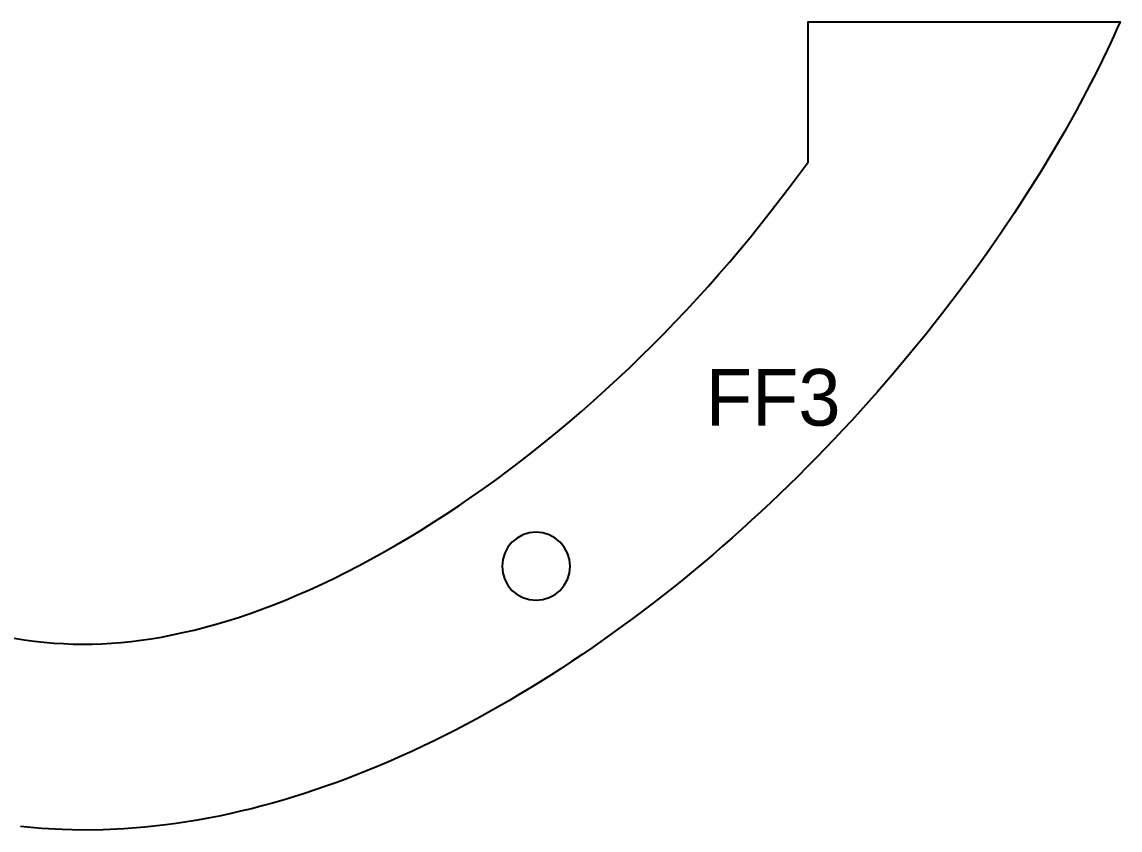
# Model space of a CAD drawing. Header units: millimetres. Extents: x 0 to 610, y 0 to 457.
# Drawn here: x 52.91 to 101.35, y 340.15 to 375.78 of the extents above; entities that cross this region are included whole.
import ezdxf

# ---------------------------------------------------------------- set-up
doc = ezdxf.new("R2010")
doc.units = ezdxf.units.MM
doc.layers.add('CUT_AIRCRAFT', color=7, linetype='Continuous')
doc.layers.add('LABEL_DO_NOT_CUT', color=3, linetype='Continuous')

msp = doc.modelspace()

# ---------------------------------------------------------------- linework, layer by layer
at = {"layer": 'CUT_AIRCRAFT'}
msp.add_lwpolyline([(52.56293, 348.6077), (53.0094, 348.53803), (53.44809, 348.47963), (53.88203, 348.43174), (54.31357, 348.39379), (54.74237, 348.36585), (55.16742, 348.34819), (55.58772, 348.34104), (56.00743, 348.34455), (56.43188, 348.35851), (56.85997, 348.38265), (57.29061, 348.41672), (57.72344, 348.46063), (58.16101, 348.51499), (58.60659, 348.58058), (59.06346, 348.65817), (59.53369, 348.7483), (60.01446, 348.85051), (60.50177, 348.96409), (60.99159, 349.08834), (61.48112, 349.22284), (61.97231, 349.36833), (62.46835, 349.52586), (62.97242, 349.69645), (63.48669, 349.88085), (64.00944, 350.07857), (64.53793, 350.2888), (65.06945, 350.51077), (65.60193, 350.74387), (66.13591, 350.98836), (66.6726, 351.2447), (67.21318, 351.51333), (67.75844, 351.79452), (68.3074, 352.08778), (68.85868, 352.39243), (69.41087, 352.70777), (69.96292, 353.03331), (70.51508, 353.36922), (71.06794, 353.71586), (71.6221, 354.07358), (72.1778, 354.44252), (72.73389, 354.82199), (73.2889, 355.2111), (73.84132, 355.60893), (74.38995, 356.01475), (74.93463, 356.42839), (75.47548, 356.84983), (76.01263, 357.27907), (76.54631, 357.71622), (77.07719, 358.1619), (77.60605, 358.61686), (78.13368, 359.08184), (78.66042, 359.55716), (79.1848, 360.04133), (79.70492, 360.53247), (80.21884, 361.02865), (80.7252, 361.52851), (81.22469, 362.03277), (81.71852, 362.54269), (82.20793, 363.05952), (82.69371, 363.58403), (83.17493, 364.11507), (83.65025, 364.651), (84.11832, 365.19019), (85.0296, 366.2745), (85.90955, 367.3685), (86.76124, 368.47542), (87.58775, 369.59849), (87.58775, 375.77609), (101.35154, 375.77609), (101.21398, 375.46767), (101.07353, 375.15859), (100.9302, 374.84891), (100.784, 374.53863), (100.3503, 373.64868), (99.8937, 372.75503), (99.41472, 371.85852), (98.91389, 370.95999), (98.39172, 370.06029), (97.84875, 369.16023), (96.70248, 367.36242), (96.10024, 366.46635), (95.47941, 365.57335), (94.84062, 364.68432), (94.18451, 363.80016), (93.51156, 362.92163), (92.82168, 362.04883), (92.1146, 361.18172), (91.39008, 360.32026), (91.02131, 359.89175), (90.6487, 359.4653), (90.27284, 359.0416), (89.89434, 358.62132), (89.51354, 358.20486), (89.12985, 357.79165), (88.74243, 357.38083), (88.35044, 356.97156), (87.95339, 356.56335), (87.55216, 356.15708), (87.14795, 355.754), (86.74197, 355.35535), (86.33501, 354.96194), (85.9261, 354.57292), (85.51383, 354.187), (85.09681, 353.8029), (84.67409, 353.41978), (84.24658, 353.03852), (83.81565, 352.66044), (83.38267, 352.28685), (82.94875, 351.91882), (82.51399, 351.55639), (82.07823, 351.19935), (81.64133, 350.84749), (80.76331, 350.15858), (79.87798, 349.48832), (78.98325, 348.8355), (78.07702, 348.19885), (77.61915, 347.88636), (77.15895, 347.57834), (76.69746, 347.27551), (76.23574, 346.97861), (75.77449, 346.68815), (75.31291, 346.40368), (74.84987, 346.12455), (74.3842, 345.85009), (73.91521, 345.5799), (73.44398, 345.31461), (72.97206, 345.05508), (72.501, 344.8022), (72.03176, 344.55656), (71.56309, 344.31758), (71.09316, 344.08442), (70.62016, 343.85621), (70.14288, 343.63238), (69.66256, 343.4136), (69.18109, 343.20081), (68.70034, 342.99494), (68.22177, 342.79674), (67.74519, 342.60615), (67.26998, 342.42288), (66.79555, 342.24665), (66.32148, 342.07727), (65.84812, 341.91482), (65.37604, 341.75946), (64.90578, 341.61135), (64.43755, 341.47055), (63.97008, 341.3368), (63.50178, 341.20975), (63.03104, 341.08902), (62.55682, 340.97441), (62.08038, 340.86629), (61.60355, 340.76517), (61.12817, 340.67155), (60.65569, 340.58585), (60.18603, 340.50804), (59.71872, 340.438), (59.25333, 340.37559), (58.3271, 340.27337), (57.40712, 340.2013), (56.49384, 340.15953), (55.58772, 340.14818), (54.6823, 340.16733), (53.76976, 340.21691), (52.85056, 340.29679)], dxfattribs=at)
msp.add_lwpolyline([(77.08843, 351.77611), (77.05796, 352.07841), (76.97055, 352.35997), (76.83226, 352.61477), (76.64909, 352.83677), (76.4271, 353.01993), (76.1723, 353.15823), (75.89073, 353.24563), (75.58843, 353.27611), (75.28613, 353.24563), (75.00456, 353.15823), (74.74977, 353.01993), (74.52777, 352.83677), (74.34461, 352.61477), (74.20631, 352.35997), (74.11891, 352.07841), (74.08843, 351.77611), (74.11891, 351.4738), (74.20631, 351.19224), (74.34461, 350.93744), (74.52777, 350.71545), (74.74977, 350.53228), (75.00456, 350.39398), (75.28613, 350.30658), (75.58843, 350.27611), (75.89073, 350.30658), (76.1723, 350.39398), (76.4271, 350.53228), (76.64909, 350.71545), (76.83226, 350.93744), (76.97055, 351.19224), (77.05796, 351.4738)], close=True, dxfattribs=at)

# ---------------------------------------------------------------- texts
at = {"layer": 'LABEL_DO_NOT_CUT'}
msp.add_text('FF3', height=2.5, dxfattribs=at).set_placement((83.07802, 357.97565))

doc.saveas('drawing.dxf')
